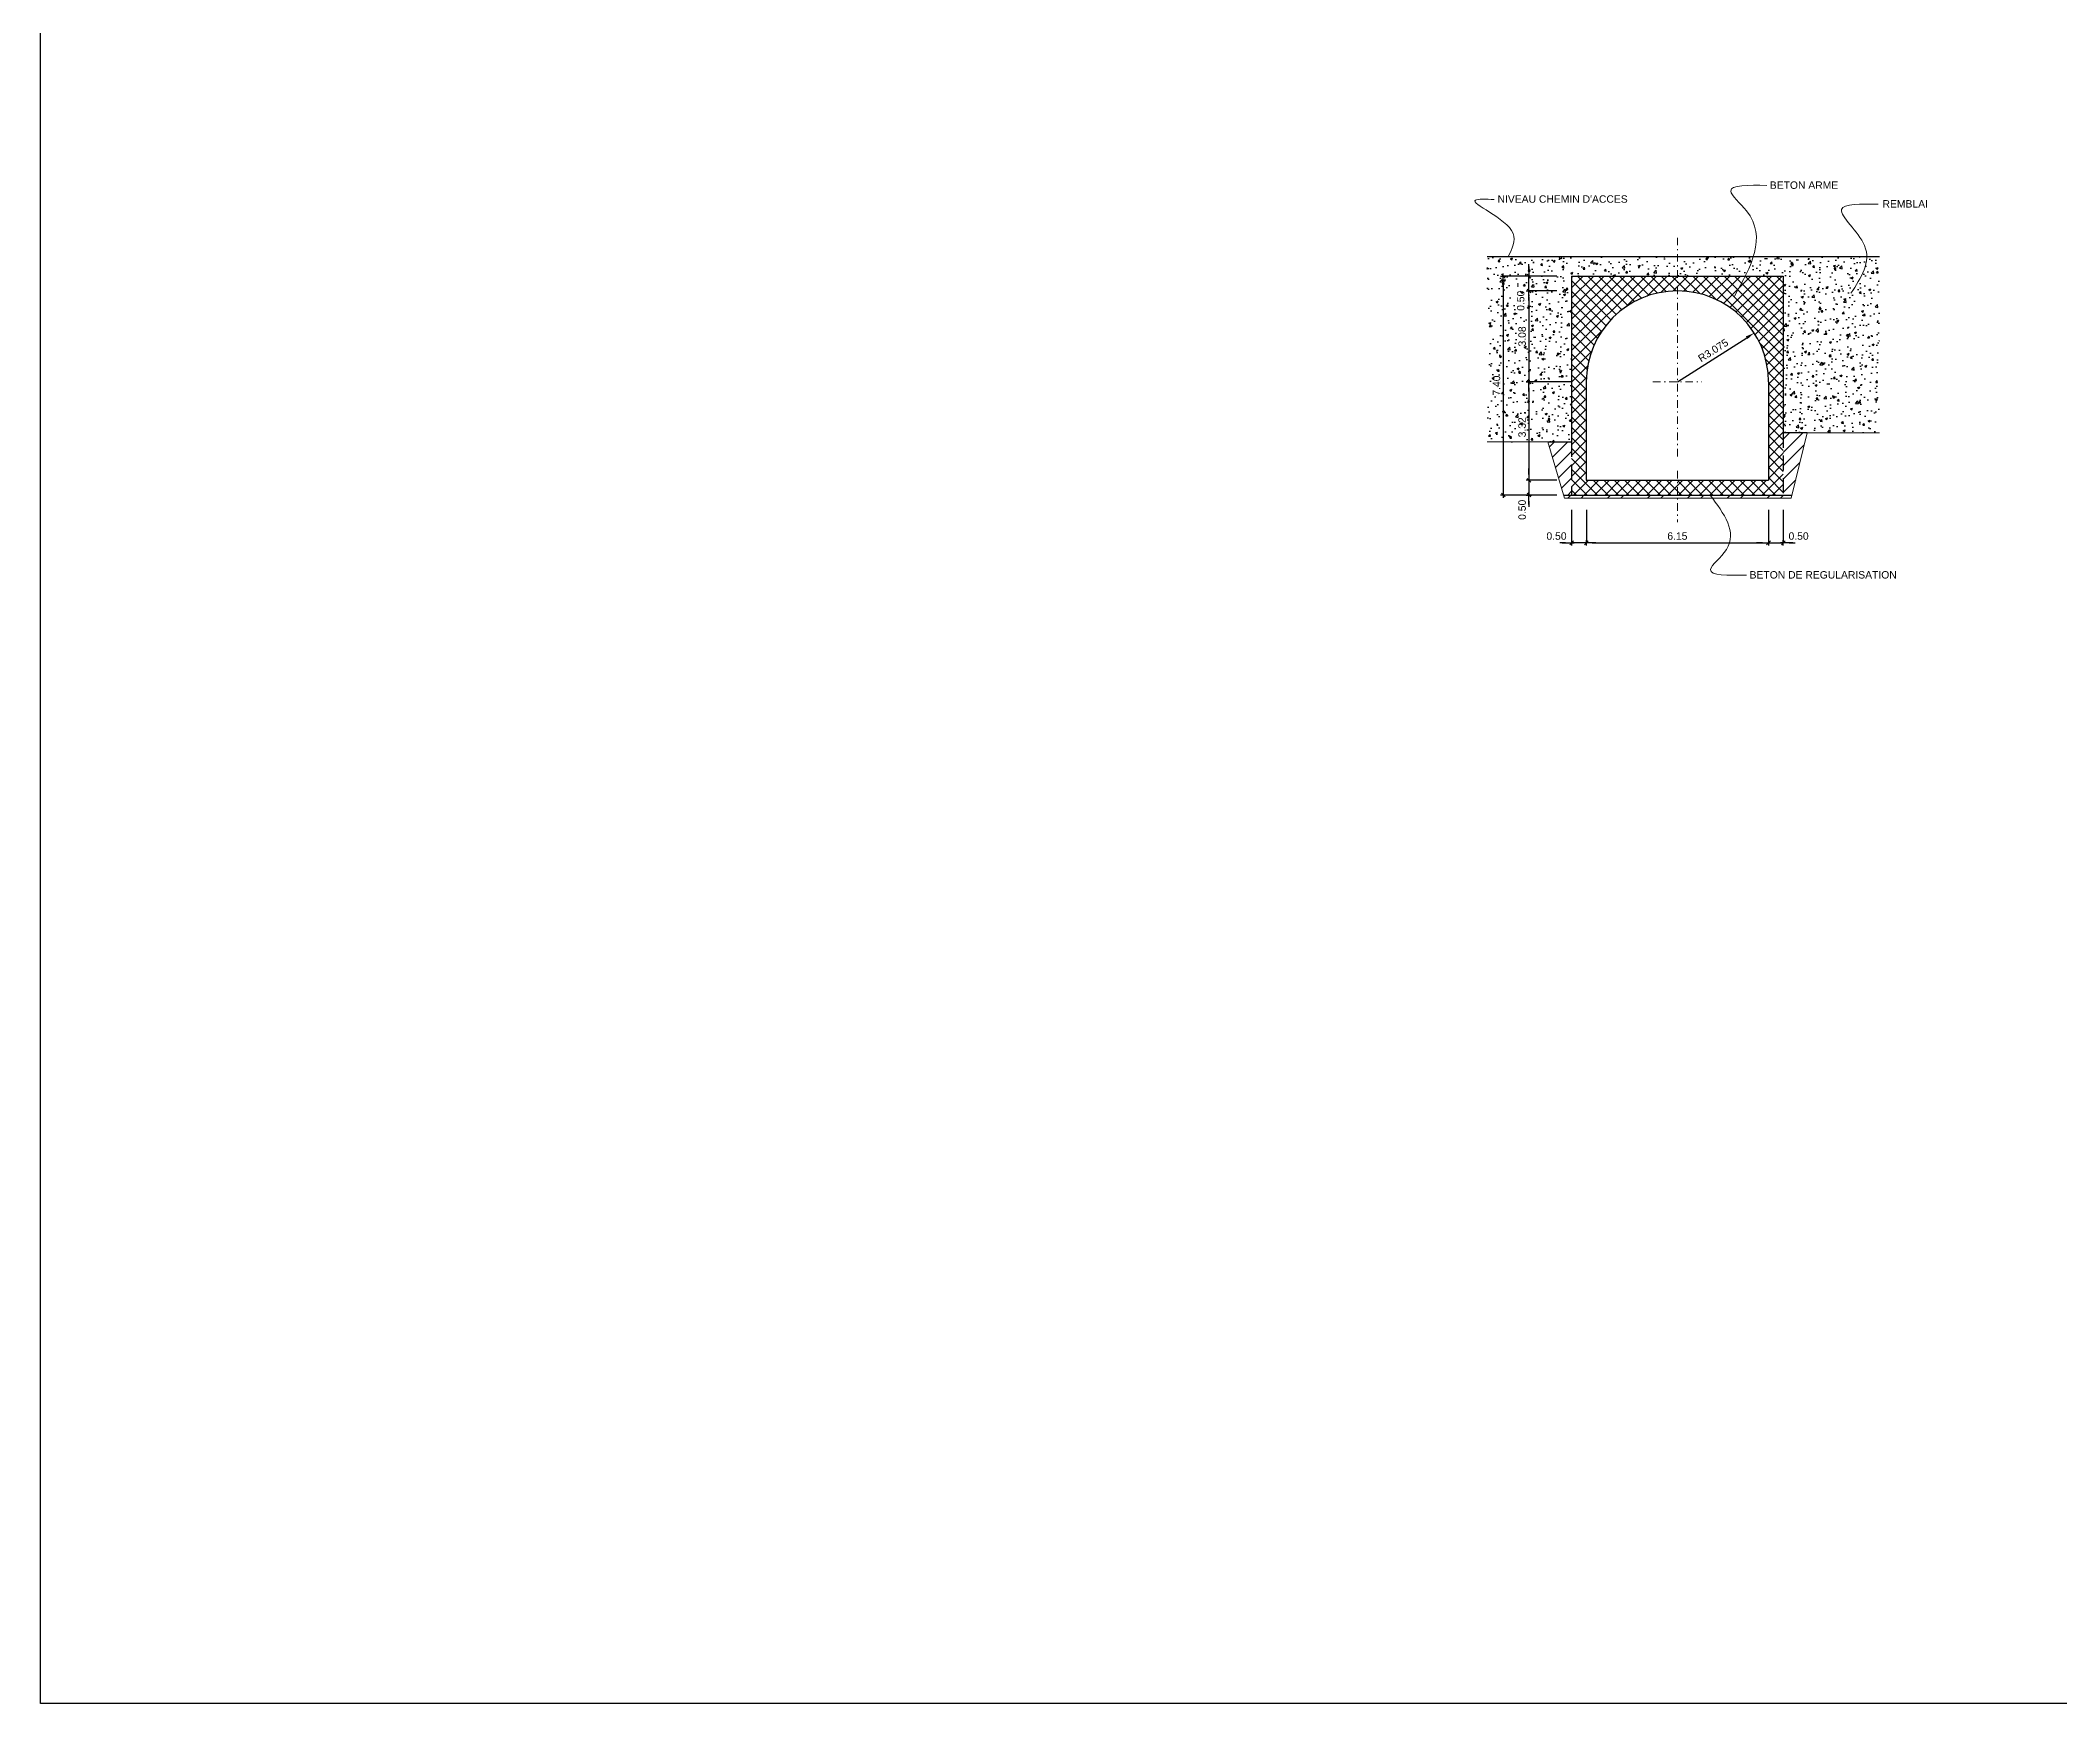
# Model space of a CAD drawing. Extents: x 106 to 63544, y 61 to 109321.
# Drawn here: x 105.8 to 276.2, y 61.3 to 201.6 of the extents above; entities that cross this region are included whole.
import ezdxf

# ---------------------------------------------------------------- set-up
doc = ezdxf.new("R2010")
doc.units = 0
doc.header["$LTSCALE"] = 1.000087
doc.linetypes.add('NASCOSTA', pattern=[9.525, 6.35, -3.175])
doc.linetypes.add('TRATTOPUNTO', pattern=[25.4, 12.7, -6.35, 0, -6.35])
for name, color, linetype in [('DIME', 6, 'Continuous'), ('LIN010CO', 2, 'Continuous'), ('LIN010TR', 2, 'NASCOSTA'), ('LIN018CO', 6, 'Continuous'), ('LIN018TR', 6, 'NASCOSTA'), ('LIN050CO', 3, 'Continuous'), ('TEXT035', 1, 'Continuous')]:
    doc.layers.add(name, color=color, linetype=linetype)
doc.layers.add('no_plot', color=5, linetype='Continuous', plot=False)
doc.styles.add('ARIAL', font='arial.ttf')
doc.linetypes.add('ROCCIA', pattern='A,0.25,[130,BERETTA.shx,S=0.1,R=0,X=0,Y=0],-0.2,0.25', length=0.7)
doc.dimstyles.new('250-100', dxfattribs={"dimscale": 2.5, "dimtxt": 0.25, "dimasz": 0.2, "dimexe": 0, "dimexo": 0.5, "dimgap": 0.1, "dimtad": 1, "dimlfac": 0.4, "dimzin": 1, "dimdsep": 46, "dimtxsty": 'ARIAL', "dimblk1": 'LINE', "dimblk2": 'LINE', "dimsah": 1, "dimcen": 2.5, "dimclrd": 256, "dimclre": 256, "dimclrt": 1, "dimadec": 0, "dimazin": 0, "dimtfac": 1, "dimtmove": 2, "dimatfit": 3, "dimldrblk": 'LINE', "dimfxl": 1, "dimtvp": 1, "dimtolj": 1, "dimtzin": 0, "dimarcsym": 0})
pattern_1 = [(45, (-5.2459, 0.7625), (-0.561266, 0.561266), [])]
pattern_2 = [(50, (59.4387, -1289.7228), (1.7931505, -0.1568803), [0.1875, -2.0625]), (355, (59.4387, -1289.7228), (-0.3468783, 1.8804803), [0.15, -1.65]), (100.4514, (59.5882, -1289.7359), (1.4462735, 1.7235989), [0.1593505, -1.7528553]), (46.1842, (59.4387, -1289.2228), (2.6681026, -0.4137975), [0.28125, -3.09375]), (96.6356, (59.661, -1289.2573), (2.3366568, 2.4352947), [0.2390257, -2.6292825]), (351.1842, (59.4387, -1289.2228), (2.336655, 2.4352965), [0.225, -2.475]), (21, (59.6887, -1289.3478), (1.4922676, -1.0065472), [0.1875, -2.0625]), (326, (59.6887, -1289.3478), (0.6082883, 1.812875), [0.15, -1.65]), (71.4514, (59.813, -1289.4317), (2.1005566, 0.8063262), [0.1593505, -1.7528553]), (37.5, (59.4387, -1289.7228), (0.03039964, 0.83223463), [0, -1.63, 0, -1.675, 0, -1.65625]), (7.5, (59.4387, -1289.7228), (0.65767384, 0.9860293), [0, -0.955, 0, -1.5925, 0, -0.63125]), (327.5, (58.8812, -1289.7228), (1.3345561, -0.05638718), [0, -0.625, 0, -1.95, 0, -2.5875]), (317.5, (58.6312, -1289.7228), (1.4579654, 0.2502625), [0, -0.8125, 0, -1.295, 0, -1.8375])]

# ---------------------------------------------------------------- blocks, each defined once
blk = doc.blocks.new('LINE')
for p, q in [((-1.6, 0), (0.45, 0)), ((0, 0.45), (0, -0.45))]:
    blk.add_line(p, q)
at = {"color": 3}
blk.add_line((-0.32, -0.32), (0.32, 0.32), dxfattribs=at)
blk = doc.blocks.new('*D11')
at = {"layer": 'Defpoints', "color": 0, "linetype": 'Continuous', "transparency": 16777216}
for p in [(236.28, 163.26), (251.65, 163.26), (251.65, 159.23)]:
    blk.add_point(p, dxfattribs=at)
at = {"layer": 'DIME', "linetype": 'Continuous', "lineweight": -2, "transparency": 16777216}
for p, q in [((236.28, 162.01), (236.28, 159.23)), ((251.65, 162.01), (251.65, 159.23)), ((236.78, 159.23), (251.15, 159.23))]:
    blk.add_line(p, q, dxfattribs=at)
at = {"layer": 'DIME', "linetype": 'Continuous', "lineweight": -2, "transparency": 16777216, "xscale": 0.5, "yscale": 0.5, "zscale": 0.5, "rotation": 180}
blk.add_blockref('LINE', (236.28, 159.23), dxfattribs=at)
at = {"layer": 'DIME', "linetype": 'Continuous', "lineweight": -2, "transparency": 16777216, "xscale": 0.5, "yscale": 0.5, "zscale": 0.5}
blk.add_blockref('LINE', (251.65, 159.23), dxfattribs=at)
at = {"layer": 'DIME', "color": 1, "linetype": 'Continuous', "lineweight": 0, "transparency": 16777216, "insert": (243.96, 159.8), "char_height": 0.625, "attachment_point": 5, "style": 'ARIAL'}
blk.add_mtext('\\A1;6.15', dxfattribs=at)
blk = doc.blocks.new('*D12')
at = {"layer": 'Defpoints', "color": 0, "linetype": 'Continuous', "transparency": 16777216}
for p in [(236.28, 172.81), (231.43, 164.51), (235.03, 164.51)]:
    blk.add_point(p, dxfattribs=at)
at = {"layer": 'DIME', "linetype": 'Continuous', "lineweight": -2, "transparency": 16777216}
for p, q in [((235.03, 172.81), (231.43, 172.81)), ((231.43, 172.31), (231.43, 165.01)), ((233.78, 164.51), (231.43, 164.51))]:
    blk.add_line(p, q, dxfattribs=at)
at = {"layer": 'DIME', "linetype": 'Continuous', "lineweight": -2, "transparency": 16777216, "xscale": 0.5, "yscale": 0.5, "zscale": 0.5}
for p, rotation in [((231.43, 172.81), 90), ((231.43, 164.51), 270)]:
    blk.add_blockref('LINE', p, dxfattribs=dict(at, rotation=rotation))
at = {"layer": 'DIME', "color": 1, "linetype": 'Continuous', "lineweight": 0, "transparency": 16777216, "insert": (230.86, 168.98), "char_height": 0.625, "attachment_point": 5, "rotation": 90, "style": 'ARIAL'}
blk.add_mtext('\\A1;3.32', dxfattribs=at)
blk = doc.blocks.new('*D13')
at = {"layer": 'Defpoints', "color": 0, "linetype": 'Continuous', "transparency": 16777216}
for p in [(235.03, 163.26), (236.28, 163.26), (235.03, 159.23)]:
    blk.add_point(p, dxfattribs=at)
at = {"layer": 'DIME', "linetype": 'Continuous', "lineweight": -2, "transparency": 16777216}
for p, q in [((235.03, 162.01), (235.03, 159.23)), ((236.28, 162.01), (236.28, 159.23)), ((234.53, 159.23), (234.03, 159.23)), ((236.28, 159.23), (235.03, 159.23)), ((236.78, 159.23), (237.28, 159.23))]:
    blk.add_line(p, q, dxfattribs=at)
at = {"layer": 'DIME', "linetype": 'Continuous', "lineweight": -2, "transparency": 16777216, "xscale": 0.5, "yscale": 0.5, "zscale": 0.5}
blk.add_blockref('LINE', (235.03, 159.23), dxfattribs=at)
at = {"layer": 'DIME', "linetype": 'Continuous', "lineweight": -2, "transparency": 16777216, "xscale": 0.5, "yscale": 0.5, "zscale": 0.5, "rotation": 180}
blk.add_blockref('LINE', (236.28, 159.23), dxfattribs=at)
at = {"layer": 'DIME', "color": 1, "linetype": 'Continuous', "lineweight": 0, "transparency": 16777216, "insert": (233.76, 159.8), "char_height": 0.625, "attachment_point": 5, "style": 'ARIAL'}
blk.add_mtext('\\A1;0.50', dxfattribs=at)
blk = doc.blocks.new('*D14')
at = {"layer": 'Defpoints', "color": 0, "linetype": 'Continuous', "transparency": 16777216}
for p in [(235.03, 164.51), (231.43, 163.26), (235.03, 163.26)]:
    blk.add_point(p, dxfattribs=at)
at = {"layer": 'DIME', "linetype": 'Continuous', "lineweight": -2, "transparency": 16777216}
for p, q in [((231.43, 165.01), (231.43, 165.51)), ((233.78, 164.51), (231.43, 164.51)), ((231.43, 164.51), (231.43, 163.26)), ((233.78, 163.26), (231.43, 163.26)), ((231.43, 162.76), (231.43, 162.26))]:
    blk.add_line(p, q, dxfattribs=at)
at = {"layer": 'DIME', "linetype": 'Continuous', "lineweight": -2, "transparency": 16777216, "xscale": 0.5, "yscale": 0.5, "zscale": 0.5}
for p, rotation in [((231.43, 164.51), 270), ((231.43, 163.26), 90)]:
    blk.add_blockref('LINE', p, dxfattribs=dict(at, rotation=rotation))
at = {"layer": 'DIME', "color": 1, "linetype": 'Continuous', "lineweight": 0, "transparency": 16777216, "insert": (230.86, 162.02), "char_height": 0.625, "attachment_point": 5, "rotation": 90, "style": 'ARIAL'}
blk.add_mtext('\\A1;0.50', dxfattribs=at)
blk = doc.blocks.new('*D15')
at = {"layer": 'Defpoints', "color": 0, "linetype": 'Continuous', "transparency": 16777216}
for p in [(235.03, 180.49), (231.43, 172.81), (235.03, 172.81)]:
    blk.add_point(p, dxfattribs=at)
at = {"layer": 'DIME', "linetype": 'Continuous', "lineweight": -2, "transparency": 16777216}
for p, q in [((233.78, 180.49), (231.43, 180.49)), ((231.43, 179.99), (231.43, 173.31)), ((233.78, 172.81), (231.43, 172.81))]:
    blk.add_line(p, q, dxfattribs=at)
at = {"layer": 'DIME', "linetype": 'Continuous', "lineweight": -2, "transparency": 16777216, "xscale": 0.5, "yscale": 0.5, "zscale": 0.5}
for p, rotation in [((231.43, 180.49), 90), ((231.43, 172.81), 270)]:
    blk.add_blockref('LINE', p, dxfattribs=dict(at, rotation=rotation))
at = {"layer": 'DIME', "color": 1, "linetype": 'Continuous', "lineweight": 0, "transparency": 16777216, "insert": (230.86, 176.65), "char_height": 0.625, "attachment_point": 5, "rotation": 90, "style": 'ARIAL'}
blk.add_mtext('\\A1;3.08', dxfattribs=at)
blk = doc.blocks.new('*D16')
at = {"layer": 'Defpoints', "color": 0, "linetype": 'Continuous', "transparency": 16777216}
for p in [(251.65, 163.26), (252.9, 163.26), (252.9, 159.23)]:
    blk.add_point(p, dxfattribs=at)
at = {"layer": 'DIME', "linetype": 'Continuous', "lineweight": -2, "transparency": 16777216}
for p, q in [((251.65, 162.01), (251.65, 159.23)), ((252.9, 162.01), (252.9, 159.23)), ((251.15, 159.23), (250.65, 159.23)), ((251.65, 159.23), (252.9, 159.23)), ((253.4, 159.23), (253.9, 159.23))]:
    blk.add_line(p, q, dxfattribs=at)
at = {"layer": 'DIME', "linetype": 'Continuous', "lineweight": -2, "transparency": 16777216, "xscale": 0.5, "yscale": 0.5, "zscale": 0.5}
blk.add_blockref('LINE', (251.65, 159.23), dxfattribs=at)
at = {"layer": 'DIME', "linetype": 'Continuous', "lineweight": -2, "transparency": 16777216, "xscale": 0.5, "yscale": 0.5, "zscale": 0.5, "rotation": 180}
blk.add_blockref('LINE', (252.9, 159.23), dxfattribs=at)
at = {"layer": 'DIME', "color": 1, "linetype": 'Continuous', "lineweight": 0, "transparency": 16777216, "insert": (254.19, 159.8), "char_height": 0.625, "attachment_point": 5, "style": 'ARIAL'}
blk.add_mtext('\\A1;0.50', dxfattribs=at)
blk = doc.blocks.new('*D17')
at = {"layer": 'Defpoints', "color": 0, "linetype": 'Continuous', "transparency": 16777216}
for p in [(250.44, 176.94), (243.96, 172.81)]:
    blk.add_point(p, dxfattribs=at)
at = {"layer": 'LIN018CO', "linetype": 'Continuous', "lineweight": -2, "transparency": 16777216}
blk.add_line((243.96, 172.81), (249.81, 176.54), dxfattribs=at)
at = {"layer": 'LIN018CO', "linetype": 'Continuous', "transparency": 16777216}
blk.add_solid([(249.74, 176.65), (249.88, 176.43), (250.44, 176.94)], dxfattribs=at)
at = {"layer": 'LIN018CO', "color": 1, "linetype": 'Continuous', "lineweight": 0, "transparency": 16777216, "insert": (246.98, 175.47), "char_height": 0.625, "attachment_point": 5, "rotation": 32.5501, "style": 'ARIAL'}
blk.add_mtext('\\A1;R3.075', dxfattribs=at)
blk = doc.blocks.new('*D18')
at = {"layer": 'Defpoints', "color": 0, "linetype": 'Continuous', "transparency": 16777216}
for p in [(231.43, 181.74), (235.03, 181.74), (235.03, 180.49)]:
    blk.add_point(p, dxfattribs=at)
at = {"layer": 'DIME', "linetype": 'Continuous', "lineweight": -2, "transparency": 16777216}
for p, q in [((231.43, 182.24), (231.43, 182.74)), ((233.78, 181.74), (231.43, 181.74)), ((231.43, 180.49), (231.43, 181.74)), ((233.78, 180.49), (231.43, 180.49)), ((231.43, 179.99), (231.43, 179.49))]:
    blk.add_line(p, q, dxfattribs=at)
at = {"layer": 'DIME', "linetype": 'Continuous', "lineweight": -2, "transparency": 16777216, "xscale": 0.5, "yscale": 0.5, "zscale": 0.5}
for p, rotation in [((231.43, 181.74), 270), ((231.43, 180.49), 90)]:
    blk.add_blockref('LINE', p, dxfattribs=dict(at, rotation=rotation))
at = {"layer": 'DIME', "color": 1, "linetype": 'Continuous', "lineweight": 0, "transparency": 16777216, "insert": (230.74, 179.66), "char_height": 0.625, "attachment_point": 5, "rotation": 90, "style": 'ARIAL'}
blk.add_mtext('\\A1;0.50', dxfattribs=at)
blk = doc.blocks.new('*D19')
at = {"layer": 'Defpoints', "color": 0, "linetype": 'Continuous', "transparency": 16777216}
for p in [(235.03, 181.74), (229.27, 163.26), (234.36, 163.26)]:
    blk.add_point(p, dxfattribs=at)
at = {"layer": 'DIME', "linetype": 'Continuous', "lineweight": -2, "transparency": 16777216}
for p, q in [((233.78, 181.74), (229.27, 181.74)), ((229.27, 181.24), (229.27, 163.76)), ((233.11, 163.26), (229.27, 163.26))]:
    blk.add_line(p, q, dxfattribs=at)
at = {"layer": 'DIME', "linetype": 'Continuous', "lineweight": -2, "transparency": 16777216, "xscale": 0.5, "yscale": 0.5, "zscale": 0.5}
for p, rotation in [((229.27, 181.74), 90), ((229.27, 163.26), 270)]:
    blk.add_blockref('LINE', p, dxfattribs=dict(at, rotation=rotation))
at = {"layer": 'DIME', "color": 1, "linetype": 'Continuous', "lineweight": 0, "transparency": 16777216, "insert": (228.7, 172.5), "char_height": 0.625, "attachment_point": 5, "rotation": 90, "style": 'ARIAL'}
blk.add_mtext('\\A1;7.40', dxfattribs=at)

msp = doc.modelspace()

# ---------------------------------------------------------------- hatches: boundary and pattern name
at = {"layer": 'LIN010CO'}
h = msp.add_hatch(dxfattribs=at)
h.set_pattern_fill('AR-CONC', color=256, scale=0.25, style=0)
h.set_pattern_definition(pattern_2)
edge = h.paths.add_edge_path()
edge.add_spline(control_points=[(249.6941, 181.7448), (249.9701, 182.2982), (250.2096, 182.8491), (250.3769, 183.3948)], knot_values=[3.67207131, 3.67207131, 3.67207131, 3.67207131, 4.32570657, 4.32570657, 4.32570657, 4.32570657], degree=3, periodic=0)
edge.add_line((250.3769, 183.3948), (243.9625, 183.3948))
edge.add_line((243.9625, 183.3948), (243.9625, 181.7448))
edge.add_line((243.9625, 181.7448), (249.6941, 181.7448))
h.paths.add_polyline_path([(243.9625, 183.3948), (227.9076, 183.3948), (227.9076, 167.7573), (233.025, 167.7573), (235.025, 167.7573), (235.025, 181.7448), (243.9625, 181.7448)])
h.paths.add_polyline_path([(230.3861, 168.0176), (230.3861, 169.9468), (231.3372, 169.9468), (231.3372, 168.0176)], flags=24)
h.paths.add_polyline_path([(230.3861, 175.6826), (230.3861, 177.6194), (231.3372, 177.6194), (231.3372, 175.6826)], flags=24)
h.paths.add_polyline_path([(230.2615, 178.6916), (230.2615, 180.6255), (231.2122, 180.6255), (231.2122, 178.6916)], flags=24)
h.paths.add_polyline_path([(228.3627, 172.1574), (228.3627, 174.0946), (229.3134, 174.0946), (229.3134, 172.1574)], flags=24)
h = msp.add_hatch(dxfattribs=at)
h.set_pattern_fill('AR-CONC', color=256, scale=0.25, style=0)
h.set_pattern_definition(pattern_2)
edge = h.paths.add_edge_path()
edge.add_line((261.0249, 183.3948), (250.3769, 183.3948))
edge.add_spline(control_points=[(250.3769, 183.3948), (250.2096, 182.8491), (249.9701, 182.2982), (249.6941, 181.7448)], knot_values=[3.67207131, 3.67207131, 3.67207131, 3.67207131, 4.32570657, 4.32570657, 4.32570657, 4.32570657], degree=3, periodic=0)
edge.add_line((249.6941, 181.7448), (252.9, 181.7448))
edge.add_line((252.9, 181.7448), (252.9, 168.5073))
edge.add_line((252.9, 168.5073), (254.9, 168.5073))
edge.add_line((254.9, 168.5073), (261.0249, 168.5073))
edge.add_line((261.0249, 168.5073), (261.0249, 183.3948))
h = msp.add_hatch(dxfattribs=at)
h.set_pattern_fill('ANSI37', color=256, scale=5, style=0)
h.set_pattern_definition([(45, (59.4387, -1289.7228), (-0.44194174, 0.44194174), []), (135, (59.4387, -1289.7228), (-0.44194174, -0.44194174), [])])
h.paths.add_polyline_path([(252.9, 181.7448), (243.9625, 181.7448), (243.9625, 180.4948, -0.41421356), (251.65, 172.8073), (251.65, 164.5073), (243.9625, 164.5073), (243.9625, 163.2573), (252.9, 163.2573), (252.9, 168.5073)])
h.paths.add_polyline_path([(243.9625, 180.4948), (243.9625, 181.7448), (235.025, 181.7448), (235.025, 167.7573), (235.025, 163.2573), (243.9625, 163.2573), (243.9625, 164.5073), (236.275, 164.5073), (236.275, 172.8073, -0.41421356)])
at = {"layer": 'LIN010CO', "linetype": 'Continuous', "lineweight": 0}
h = msp.add_hatch(dxfattribs=at)
h.set_pattern_fill('ANSI31', color=256, scale=0.25, style=0)
h.set_pattern_definition(pattern_1)
h.paths.add_polyline_path([(235.025, 167.7573), (233.025, 167.7573), (234.3585, 163.2573), (235.025, 163.2573)])
h = msp.add_hatch(dxfattribs=at)
h.set_pattern_fill('ANSI31', color=256, scale=0.25, style=0)
h.set_pattern_definition(pattern_1)
h.paths.add_polyline_path([(254.9, 168.5073), (252.9, 168.5073), (252.9, 163.2573), (253.6351, 163.2573)])
at = {"layer": 'LIN010CO'}
h = msp.add_hatch(dxfattribs=at)
h.set_pattern_fill('ANSI32', color=256, scale=0.25, style=0)
h.set_pattern_definition([(45, (-25.2003, 0.7625), (-1.683798, 1.683798), []), (45, (-24.0778, 0.7625), (-1.683798, 1.683798), [])])
edge = h.paths.add_edge_path()
edge.add_line((253.6351, 163.2573), (246.7248, 163.2573))
edge.add_spline(control_points=[(246.7248, 163.2573), (246.7872, 163.1739), (246.8496, 163.0906), (246.9116, 163.0073)], knot_values=[9.7534894, 9.7534894, 9.7534894, 9.7534894, 10.01000307, 10.01000307, 10.01000307, 10.01000307], degree=3, periodic=0)
edge.add_line((246.9116, 163.0073), (253.5748, 163.0073))
edge.add_line((253.5748, 163.0073), (253.6351, 163.2573))
edge = h.paths.add_edge_path()
edge.add_spline(control_points=[(246.9116, 163.0073), (246.8496, 163.0906), (246.7872, 163.1739), (246.7248, 163.2573)], knot_values=[9.7534894, 9.7534894, 9.7534894, 9.7534894, 10.01000307, 10.01000307, 10.01000307, 10.01000307], degree=3, periodic=0)
edge.add_line((246.7248, 163.2573), (243.9625, 163.2573))
edge.add_line((243.9625, 163.2573), (243.9625, 163.0073))
edge.add_line((243.9625, 163.0073), (246.9116, 163.0073))
h.paths.add_polyline_path([(243.9625, 163.2573), (234.3585, 163.2573), (234.4325, 163.0073), (243.9625, 163.0073)])

# ---------------------------------------------------------------- linework, layer by layer
msp.add_line((227.9076, 183.3948), (261.0249, 183.3948))
at = {"layer": 'LIN010TR', "ltscale": 0.2}
for p, q in [((235.025, 167.7573), (235.025, 163.2573)), ((252.9, 168.5073), (252.9, 163.2573))]:
    msp.add_line(p, q, dxfattribs=at)
at = {"layer": 'LIN018CO', "linetype": 'Continuous', "lineweight": 0}
for points in [[(251.4955, 189.3947), (248.4664, 188.92), (249.8046, 187.2398), (248.7776, 180.0523)], [(228.5085, 188.2084), (226.9091, 188.1477), (230.0877, 185.3342), (229.6919, 183.3948)], [(260.9086, 187.8082), (257.8212, 187.3643), (259.7527, 184.3144), (258.5974, 180.2871)], [(249.7905, 156.5077), (246.7613, 156.9824), (248.0996, 158.6626), (246.7248, 163.2573)]]:
    msp.add_spline(points, degree=3, dxfattribs=at)
at = {"layer": 'LIN018TR', "linetype": 'TRATTOPUNTO', "lineweight": 0, "ltscale": 0.05}
for p, q in [((243.9625, 184.9738), (243.9625, 166.3572)), ((241.8954, 172.8073), (246.0297, 172.8073)), ((243.9625, 165.3081), (243.9625, 160.9723))]:
    msp.add_line(p, q, dxfattribs=at)
at = {"layer": 'LIN050CO'}
for p, q in [((235.025, 181.7448), (252.9, 181.7448)), ((235.025, 181.7448), (235.025, 167.7573)), ((252.9, 181.7448), (252.9, 168.5073)), ((236.275, 172.8073), (236.275, 164.5073)), ((251.65, 172.8073), (251.65, 164.5073)), ((233.025, 167.7573), (235.025, 167.7573)), ((254.9, 168.5073), (252.9, 168.5073)), ((236.275, 164.5073), (251.65, 164.5073)), ((234.3585, 163.2573), (253.6351, 163.2573))]:
    msp.add_line(p, q, dxfattribs=at)
at = {"layer": 'LIN050CO', "linetype": 'ROCCIA', "lineweight": 0, "ltscale": 2.5}
for p, q in [((227.9076, 167.7573), (233.025, 167.7573)), ((233.025, 167.7573), (234.4325, 163.0073)), ((253.5748, 163.0073), (254.9, 168.5073)), ((254.9, 168.5073), (261.0249, 168.5073)), ((234.4325, 163.0073), (253.5748, 163.0073))]:
    msp.add_line(p, q, dxfattribs=at)
at = {"layer": 'LIN050CO'}
msp.add_arc((243.9625, 172.8073), 7.6875, 0, 180, dxfattribs=at)
at = {"layer": 'no_plot', "color": 3}
msp.add_lwpolyline([(105.812, 363.5418), (527.9019, 363.5418), (527.9019, 61.2754), (105.812, 61.2754)], close=True, dxfattribs=at)

# ---------------------------------------------------------------- texts
at = {"layer": 'TEXT035', "style": 'ARIAL'}
for s, p in [('BETON ARME', (251.7609, 189.1059)), ("NIVEAU CHEMIN D'ACCES", (228.7824, 187.9318)), ('REMBLAI', (261.2717, 187.524)), ('BETON DE REGULARISATION', (250.0558, 156.2189))]:
    msp.add_text(s, height=0.625, dxfattribs=at).set_placement(p)

# ---------------------------------------------------------------- dimensions: what is measured, and where the dimension line sits
at = {"layer": 'DIME', "linetype": 'Continuous', "lineweight": 0}
for base, p1, p2, picture, middle in [((231.431, 181.7448), (235.025, 180.4948), (235.025, 181.7448), '*D18', (230.7369, 179.6586)), ((231.431, 164.5073), (236.275, 172.8073), (235.025, 164.5073), '*D12', (230.8617, 168.9822)), ((231.431, 163.2573), (235.025, 164.5073), (235.025, 163.2573), '*D14', (230.8617, 162.0249))]:
    dim = msp.add_linear_dim(base=base, p1=p1, p2=p2, angle=90, dimstyle='250-100', dxfattribs=at)
    dim.commit()
    dim.dimension.update_dxf_attribs({"geometry": picture, "text_midpoint": middle, "dimtype": 160})
for base, p1, p2, picture, middle in [((229.2676170359, 163.2572736046), (235.0250055493, 181.7447736048), (234.3584556705, 163.2572736046), '*D19', (228.6985089186, 172.5010236047)), ((231.4309823951, 172.8072736046), (235.0250055493, 180.4947736048), (235.0250055493, 172.8072736046), '*D15', (230.8616611127, 176.6510236047))]:
    dim = msp.add_linear_dim(base=base, p1=p1, p2=p2, angle=90, dimstyle='250-100', dxfattribs=at)
    dim.commit()
    dim.dimension.update_dxf_attribs({"geometry": picture, "text_midpoint": middle})
for base, p1, p2, picture, middle in [((235.025, 159.2263), (236.275, 163.2573), (235.025, 163.2573), '*D13', (233.7608, 159.7954)), ((252.9, 159.2263), (251.65, 163.2573), (252.9, 163.2573), '*D16', (254.1925, 159.7954))]:
    dim = msp.add_linear_dim(base=base, p1=p1, p2=p2, dimstyle='250-100', dxfattribs=at)
    dim.commit()
    dim.dimension.update_dxf_attribs({"geometry": picture, "text_midpoint": middle, "dimtype": 160})
dim = msp.add_linear_dim(base=(251.65, 159.2263), p1=(236.275, 163.2573), p2=(251.65, 163.2573), dimstyle='250-100', dxfattribs=at)
dim.commit()
dim.dimension.update_dxf_attribs({"geometry": '*D11', "text_midpoint": (243.9625, 159.7954)})
at = {"layer": 'LIN018CO', "linetype": 'Continuous', "lineweight": 0}
dim = msp.add_radius_dim(center=(243.9625, 172.8073), mpoint=(250.4425, 176.9434), text='R3.075', dimstyle='250-100', override={"dimasz": 0.3, "dimdec": 3}, dxfattribs=at)
dim.commit()
dim.dimension.update_dxf_attribs({"geometry": '*D17', "text_midpoint": (246.9781, 175.4709), "dimtype": 164})

doc.saveas('drawing.dxf')
